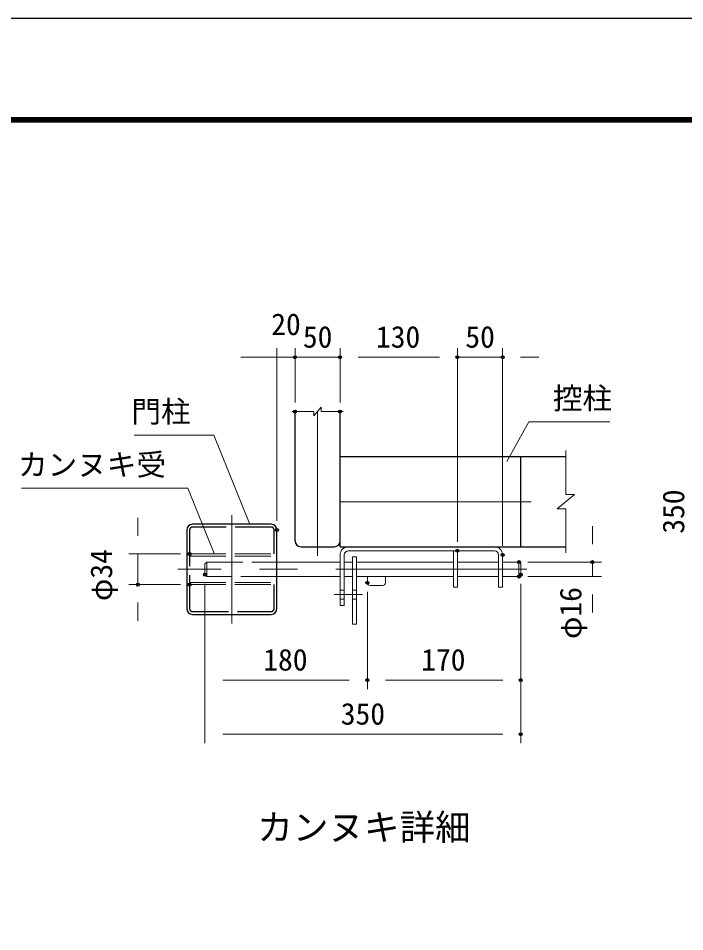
# Model space of a CAD drawing. Units: millimetres, scale not verified, with parts at other scales. Extents: x -6300 to 6300, y -4455 to 4455.
# Drawn here: x 1694 to 3909, y 1416 to 4455 of the extents above; entities that cross this region are included whole.
import ezdxf
from ezdxf.enums import TextEntityAlignment as Align

# ---------------------------------------------------------------- set-up
doc = ezdxf.new("R2010")
doc.units = ezdxf.units.MM
doc.header["$LTSCALE"] = 20
doc.header["$PDMODE"] = 32
doc.header["$PDSIZE"] = 10
doc.linetypes.add('DASHED', pattern=[7.5, 6, -1.5])
doc.linetypes.add('USER1', pattern=[50.8, 31.75, -6.35, 6.35, -6.35])
for name, color, linetype, lineweight in [('0-0_D-TTL-TXT', 7, 'Continuous', 25), ('0-1_D-STR1', 1, 'Continuous', 25), ('0-2_D-BMK', 2, 'USER1', 13), ('0-4_D-STR3', 3, 'Continuous', 13), ('0-8_D-STR-DIM', 7, 'Continuous', 13), ('0-B_D-STR-TXT', 7, 'Continuous', 13), ('0-C_D-TTL', 7, 'Continuous', 25)]:
    doc.layers.add(name, color=color, linetype=linetype, lineweight=lineweight)
doc.layers.add('0-A_Defpoints', color=8, linetype='Continuous')
doc.styles.add('ＭＳ ゴシック', font='')
doc.styles.get('ＭＳ ゴシック').set_extended_font_data('MS Gothic')

msp = doc.modelspace()

# ---------------------------------------------------------------- linework, layer by layer
at = {"layer": '0-1_D-STR1'}
for p, q in [((2613.46, 2716.04), (2613.46, 3146.84)), ((2763.46, 2696.84), (2763.46, 3146.84)), ((2763.46, 2996.84), (3513.46, 2996.84)), ((3363.46, 2996.84), (3363.46, 2696.84)), ((2534.26, 2771.84), (2272.66, 2771.84)), ((2253.46, 2752.64), (2253.46, 2491.04)), ((2553.46, 2491.04), (2553.46, 2752.64)), ((2632.66, 2696.84), (2744.26, 2696.84)), ((2763.46, 2696.84), (3513.46, 2696.84)), ((2272.66, 2471.84), (2534.26, 2471.84))]:
    msp.add_line(p, q, dxfattribs=at)
at = {"layer": '0-1_D-STR1', "linetype": 'DASHED'}
for p, q in [((2263.06, 2752.64), (2263.06, 2491.04)), ((2534.26, 2762.24), (2272.66, 2762.24)), ((2543.86, 2672.84), (2543.86, 2752.64)), ((2543.86, 2491.04), (2543.86, 2570.84)), ((2272.66, 2481.44), (2534.26, 2481.44))]:
    msp.add_line(p, q, dxfattribs=at)
at = {"layer": '0-1_D-STR1'}
for centre, start, end in [((2272.66, 2752.64), 90, 180), ((2534.26, 2752.64), 0, 90), ((2632.66, 2716.04), 180, 270), ((2744.26, 2716.04), 270, 0), ((2272.66, 2491.04), 180, 270), ((2534.26, 2491.04), 270, 0)]:
    msp.add_arc(centre, 19.2, start, end, dxfattribs=at)
at = {"layer": '0-1_D-STR1', "linetype": 'DASHED'}
for centre, start, end in [((2272.66, 2752.64), 90, 180), ((2534.26, 2752.64), 0, 90), ((2272.66, 2491.04), 180, 270), ((2534.26, 2491.04), 270, 0)]:
    msp.add_arc(centre, 9.6, start, end, dxfattribs=at)
at = {"layer": '0-2_D-BMK'}
for p, q in [((2688.46, 2666.84), (2688.46, 3146.84)), ((2763.46, 2846.84), (3513.46, 2846.84)), ((2403.46, 2441.84), (2403.46, 2801.84)), ((3383.81, 2621.84), (2223.46, 2621.84)), ((2743.46, 2537.84), (2837.8, 2537.84))]:
    msp.add_line(p, q, dxfattribs=at)
at = {"layer": '0-4_D-STR3'}
for p, q in [((3276.81, 2696.84), (2790.46, 2696.84)), ((3276.81, 2683.34), (2790.46, 2683.34)), ((3139.96, 2561.84), (3139.96, 2683.34)), ((3153.47, 2561.84), (3153.47, 2683.34)), ((2763.46, 2645.84), (2553.46, 2645.84)), ((2763.46, 2501.84), (2763.46, 2669.84)), ((2776.96, 2501.84), (2776.96, 2669.84)), ((2804.3, 2645.84), (2776.96, 2645.84)), ((2804.3, 2663.84), (2804.3, 2438.84)), ((2804.3, 2663.84), (2817.8, 2663.84)), ((2817.8, 2663.84), (2817.8, 2438.84)), ((3139.96, 2645.84), (2817.8, 2645.84)), ((3290.31, 2645.84), (3153.47, 2645.84)), ((3289.97, 2561.84), (3289.97, 2669.84)), ((3303.47, 2561.84), (3303.47, 2669.84)), ((3357.81, 2645.84), (3303.47, 2645.84)), ((3357.81, 2597.84), (3357.81, 2645.84)), ((2763.46, 2597.84), (2553.46, 2597.84)), ((2804.3, 2597.84), (2776.96, 2597.84)), ((3139.96, 2597.84), (2817.8, 2597.84)), ((2853.8, 2597.84), (2853.8, 2576.84)), ((2913.8, 2597.84), (2913.8, 2576.84)), ((3290.31, 2597.84), (3153.47, 2597.84)), ((3357.81, 2597.84), (3303.47, 2597.84)), ((3357.81, 2597.84), (3363.81, 2603.84)), ((2904.8, 2567.84), (2862.8, 2567.84)), ((3153.47, 2561.84), (3139.96, 2561.84)), ((3303.47, 2561.84), (3289.97, 2561.84)), ((2776.96, 2501.84), (2763.46, 2501.84)), ((2804.3, 2438.84), (2817.8, 2438.84))]:
    msp.add_line(p, q, dxfattribs=at)
at = {"layer": '0-4_D-STR3', "linetype": 'DASHED'}
for p, q in [((2263.06, 2672.84), (2553.46, 2672.84)), ((2263.06, 2665.94), (2263.06, 2672.84)), ((2263.06, 2665.94), (2553.46, 2665.94)), ((2319.8, 2597.84), (2319.8, 2645.84)), ((2319.8, 2645.84), (2553.46, 2645.84)), ((2553.46, 2665.94), (2553.46, 2672.84)), ((2319.8, 2597.84), (2313.8, 2603.84)), ((2553.46, 2597.84), (2319.8, 2597.84)), ((2263.06, 2577.74), (2553.46, 2577.74)), ((2263.06, 2570.84), (2263.06, 2577.74)), ((2263.06, 2570.84), (2553.46, 2570.84)), ((2553.46, 2570.84), (2553.46, 2577.74)), ((2763.46, 2552.84), (2776.96, 2552.84)), ((2763.46, 2522.84), (2776.96, 2522.84)), ((2804.3, 2552.84), (2817.8, 2552.84)), ((2804.3, 2522.84), (2817.8, 2522.84))]:
    msp.add_line(p, q, dxfattribs=at)
msp.add_lwpolyline([(2313.8, 2603.84), (2313.8, 2639.84), (2319.8, 2645.84)], dxfattribs=at)
at = {"layer": '0-4_D-STR3'}
msp.add_lwpolyline([(3363.81, 2603.84), (3363.81, 2639.84), (3357.81, 2645.84)], dxfattribs=at)
for centre, radius, start, end in [((2790.46, 2669.84), 27, 90, 180), ((2790.46, 2669.84), 13.5, 90, 180), ((3276.47, 2669.84), 27, 0, 90), ((3276.47, 2669.84), 13.5, 0, 90), ((2862.8, 2576.84), 9, 180, 270), ((2904.8, 2576.84), 9, 270, 0)]:
    msp.add_arc(centre, radius, start, end, dxfattribs=at)
at = {"layer": '0-8_D-STR-DIM'}
for p, q in [((2553.46, 2782.64), (2553.46, 3357.39)), ((2613.46, 3176.84), (2613.46, 3357.39)), ((2613.46, 3176.84), (2613.46, 3357.39)), ((2763.46, 3176.84), (2763.46, 3357.39)), ((2763.46, 3176.84), (2763.46, 3357.39)), ((3153.47, 2713.34), (3153.47, 3357.39)), ((3153.47, 2713.34), (3153.47, 3357.39)), ((3303.47, 2699.84), (3303.47, 3357.39)), ((2493.46, 3327.39), (2433.46, 3327.39)), ((2553.46, 3327.39), (2493.46, 3327.39)), ((2553.46, 3327.39), (2613.46, 3327.39)), ((2613.46, 3327.39), (2763.46, 3327.39)), ((2673.46, 3327.39), (2733.46, 3327.39)), ((2823.46, 3327.39), (2883.46, 3327.39)), ((2823.46, 3327.39), (3093.47, 3327.39)), ((3093.47, 3327.39), (3033.47, 3327.39)), ((3153.47, 3327.39), (3303.47, 3327.39)), ((3363.47, 3327.39), (3423.47, 3327.39)), ((2676.46, 3132.44), (2700.46, 3161.24)), ((2700.46, 3146.84), (2700.46, 3161.24)), ((2603.43, 3146.84), (2676.46, 3146.84)), ((2676.46, 3132.44), (2676.46, 3146.84)), ((2700.46, 3146.84), (2773.49, 3146.84)), ((3513.46, 2870.84), (3513.46, 3016.89)), ((3484.66, 2822.84), (3542.26, 2870.84)), ((3513.46, 2870.84), (3542.26, 2870.84)), ((3484.66, 2822.84), (3513.46, 2822.84)), ((3513.46, 2676.79), (3513.46, 2822.84)), ((2091.43, 2732.84), (2091.43, 2792.84)), ((3602.15, 2705.84), (3602.15, 2765.84)), ((2233.06, 2672.84), (2061.43, 2672.84)), ((2091.43, 2672.84), (2091.43, 2570.84)), ((3387.81, 2645.84), (3632.15, 2645.84)), ((3602.15, 2597.84), (3602.15, 2645.84)), ((3387.81, 2597.84), (3632.15, 2597.84)), ((2233.06, 2570.84), (2061.43, 2570.84)), ((2313.8, 2573.84), (2313.8, 2223.22)), ((2313.8, 2573.84), (2313.8, 2043.22)), ((3363.81, 2573.84), (3363.81, 2223.22)), ((3363.81, 2573.84), (3363.81, 2043.22)), ((2853.8, 2546.84), (2853.8, 2223.22)), ((2853.8, 2546.84), (2853.8, 2223.22)), ((3602.15, 2537.84), (3602.15, 2477.84)), ((2091.43, 2510.84), (2091.43, 2450.84)), ((2373.8, 2253.22), (2793.8, 2253.22)), ((2913.8, 2253.22), (3303.81, 2253.22)), ((2373.8, 2073.22), (3303.81, 2073.22))]:
    msp.add_line(p, q, dxfattribs=at)
at = {"layer": '0-A_Defpoints'}
for p in [(2613.46, 3327.39), (2763.46, 3327.39), (3153.47, 3327.39), (3303.47, 3327.39), (2613.46, 3146.84), (2763.46, 3146.84), (2553.46, 2752.64), (2263.06, 2672.84), (3153.47, 2683.34), (3303.47, 2669.84), (3357.81, 2645.84), (3602.15, 2645.84), (2313.8, 2603.84), (3357.81, 2597.84), (3363.81, 2603.84), (2091.43, 2570.84), (2263.06, 2570.84), (2853.8, 2576.84), (2853.8, 2253.22), (3363.81, 2253.22), (3363.81, 2073.22)]:
    msp.add_point(p, dxfattribs=at)
at = {"layer": '0-B_D-STR-TXT'}
for points in [[(3660.12, 3112.28), (3390.71, 3112.28), (3317.65, 2980)], [(2079.07, 3068.47), (2343.15, 3068.47), (2462.41, 2773.69)], [(1704.7, 2892.23), (2256.98, 2892.23), (2344.99, 2674.69)]]:
    msp.add_lwpolyline(points, dxfattribs=at)
at = {"layer": '0-C_D-TTL', "color": 2}
msp.add_lwpolyline([(-6299.73, 4455.2), (6300.27, 4455.2), (6300.27, -4454.8), (-6299.73, -4454.8)], close=True, dxfattribs=at)
at = {"layer": '0-C_D-TTL'}
for points in [[(-5894.73, 4125.2), (5895.27, 4125.2), (5895.27, -4124.8), (-5894.73, -4124.8)], [(-5890.98, 4121.45), (5891.52, 4121.45), (5891.52, -4121.05), (-5890.98, -4121.05)], [(-5887.23, 4117.7), (5887.77, 4117.7), (5887.77, -4117.3), (-5887.23, -4117.3)], [(-5883.48, 4113.95), (5884.02, 4113.95), (5884.02, -4113.55), (-5883.48, -4113.55)], [(-5879.73, 4110.2), (5880.27, 4110.2), (5880.27, -4109.8), (-5879.73, -4109.8)]]:
    msp.add_lwpolyline(points, close=True, dxfattribs=at)

# ---------------------------------------------------------------- texts
at = {"layer": '0-0_D-TTL-TXT', "style": 'ＭＳ ゴシック'}
msp.add_text('カンヌキ詳細', height=86.66, dxfattribs=at).set_placement((2487.94, 1694.36), align=Align.BOTTOM_LEFT)
at = {"layer": '0-8_D-STR-DIM', "style": 'ＭＳ ゴシック'}
for s, p in [('20', (2534.34, 3379.52)), ('50', (2639.52, 3337.52)), ('130', (2882.49, 3337.52)), ('50', (3179.53, 3337.52)), ('180', (2507.82, 2263.34)), ('170', (3032.83, 2263.34)), ('350', (2765.49, 2083.34))]:
    msp.add_text(s, height=72.14, dxfattribs=at).set_placement(p, align=Align.BOTTOM_LEFT)
for s, p in [('350', (3928.97, 2740.23)), ('φ34', (2027.14, 2516.16)), ('φ16', (3587.05, 2389.94))]:
    msp.add_text(s, height=72.14, rotation=90, dxfattribs=at).set_placement(p, align=Align.BOTTOM_LEFT)
at = {"layer": '0-B_D-STR-TXT', "style": 'ＭＳ ゴシック'}
for s, p in [('控柱', (3470.52, 3133.25)), ('門柱', (2069.55, 3088.87)), ('カンヌキ受', (1692.52, 2912.25))]:
    msp.add_text(s, height=72.14, dxfattribs=at).set_placement(p, align=Align.BOTTOM_LEFT)

doc.saveas('drawing.dxf')
